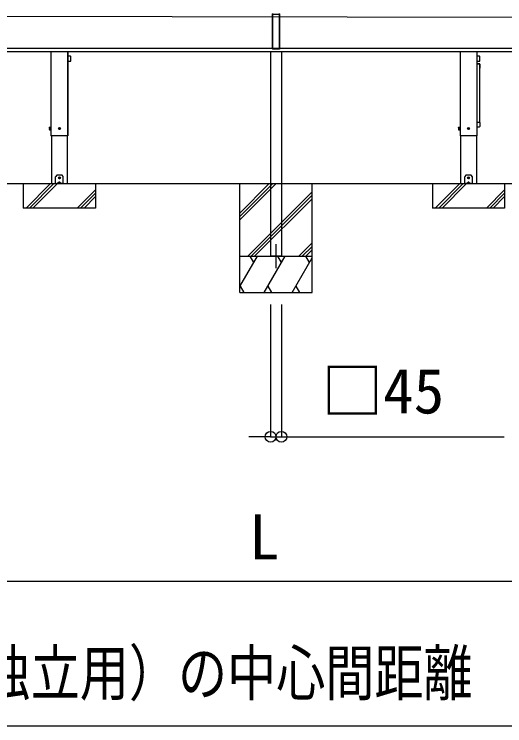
# Model space of a CAD drawing. Units: millimetres, scale not verified. Extents: x -13125 to 13125, y -19500 to 19405.
# Drawn here: x -4394 to -2356, y -1300 to 1655 of the extents above; entities that cross this region are included whole.
import ezdxf
from ezdxf.enums import TextEntityAlignment as Align

# ---------------------------------------------------------------- set-up
doc = ezdxf.new("R2010")
doc.units = ezdxf.units.MM
doc.header["$LTSCALE"] = 100
for name, color, linetype in [('0-3_YKK_12', 2, 'Continuous'), ('0-4_YKK_A1', 4, 'Continuous'), ('0-5_YKK_D', 6, 'Continuous')]:
    doc.layers.add(name, color=color, linetype=linetype)
doc.styles.add('ＭＳ ゴシック', font='')
doc.styles.get('ＭＳ ゴシック').set_extended_font_data('MS Gothic')

msp = doc.modelspace()

# ---------------------------------------------------------------- linework, layer by layer
at = {"layer": '0-3_YKK_12'}
msp.add_line((-3306.4, 699.9), (-3306.4, 599.9), dxfattribs=at)
at = {"layer": '0-4_YKK_A1'}
for p, q in [((-3321.4, 1654), (-3321.4, 1656.4)), ((-3320.4, 1657.2), (-3320.4, 1654.7)), ((-3292.4, 1654.7), (-3292.4, 1657.2)), ((-3291.4, 1656.4), (-3291.4, 1654)), ((9992.4, 1619.2), (-6904.5, 1649.9)), ((-3321.4, 1513.9), (-3321.4, 1654)), ((-3291.4, 1654), (-3292.4, 1654)), ((-3292.4, 1513.9), (-3292.4, 1654)), ((-3291.4, 1654), (-3291.4, 1513.9)), ((-3321.4, 1512.9), (-5990.4, 1512.9)), ((-3321.4, 1511.4), (-3321.4, 1513.9)), ((-3321.4, 1513.9), (-3320.4, 1513.9)), ((-3320.4, 1513.9), (-3292.4, 1513.9)), ((-3320.4, 1513.2), (-3320.4, 1513.9)), ((-3292.4, 1513.2), (-3320.4, 1513.2)), ((-3320.4, 1513.2), (-3320.4, 1510.7)), ((-3320.4, 1510.7), (-3292.4, 1510.7)), ((-3320.4, 1510.7), (-3320.4, 1510.4)), ((-3292.4, 1510.4), (-3320.4, 1510.4)), ((-3292.4, 1513.9), (-3291.4, 1513.9)), ((-3292.4, 1513.2), (-3292.4, 1513.9)), ((-3292.4, 1510.7), (-3292.4, 1513.2)), ((-3292.4, 1510.7), (-3292.4, 1510.4)), ((-3291.4, 1513.9), (-3291.4, 1511.4)), ((-622.4, 1512.9), (-3291.4, 1512.9)), ((-5088.9, 1499.9), (-1523.9, 1499.9)), ((-4241.5, 1499.9), (-4241.5, 1149.9)), ((-4241.4, 1499.9), (-4241.4, 1149.9)), ((-4171.4, 1499.9), (-4171.4, 1149.9)), ((-4171.4, 1149.9), (-4171.4, 1499.9)), ((-4160.2, 1480.1), (-4170.6, 1480.1)), ((-4159.2, 1460.7), (-4159.2, 1479.1)), ((-2541.5, 1499.9), (-2541.5, 1149.9)), ((-2541.4, 1499.9), (-2541.4, 1149.9)), ((-2471.4, 1499.9), (-2471.4, 1149.9)), ((-2471.4, 1499.9), (-2471.4, 1149.9)), ((-2460.2, 1480.1), (-2470.6, 1480.1)), ((-2459.2, 1460.7), (-2459.2, 1479.1)), ((-4170.6, 1459.7), (-4160.2, 1459.7)), ((-2470.6, 1459.7), (-2460.2, 1459.7)), ((-2460.2, 1448.6), (-2470.6, 1448.6)), ((-2460.2, 1448.4), (-2470.6, 1448.4)), ((-2460.4, 1448), (-2470.4, 1448)), ((-2459.4, 1206.4), (-2459.4, 1447.1)), ((-2459.2, 1447.6), (-2459.2, 1430.5)), ((-4248.2, 1184.9), (-4247.8, 1185.7)), ((-4248.2, 1184.9), (-4248.2, 1174.9)), ((-4247.8, 1185.7), (-4244.2, 1185.7)), ((-4247.8, 1182.8), (-4244.2, 1182.8)), ((-4244.2, 1185.7), (-4244.2, 1174.2)), ((-4243, 1186.2), (-4241.4, 1186.2)), ((-4206.9, 1182.2), (-4207, 1181.1)), ((-4205.9, 1182.2), (-4205.9, 1181.1)), ((-2548.2, 1184.9), (-2547.8, 1185.7)), ((-2548.2, 1184.9), (-2548.2, 1174.9)), ((-2547.8, 1185.7), (-2544.2, 1185.7)), ((-2547.8, 1182.8), (-2544.2, 1182.8)), ((-2544.2, 1185.7), (-2544.2, 1174.2)), ((-2543, 1186.2), (-2541.4, 1186.2)), ((-2506.9, 1182.2), (-2507, 1181.1)), ((-2505.9, 1182.2), (-2505.9, 1181.1)), ((-2470.6, 1206.7), (-2460.2, 1206.7)), ((-2470.6, 1187.7), (-2460.2, 1187.7)), ((-2459.2, 1205.8), (-2459.2, 1205.7)), ((-2459.2, 1205.7), (-2459.2, 1205.1)), ((-2459.2, 1205.1), (-2459.2, 1202.6)), ((-2459.2, 1202.6), (-2459.2, 1190.9)), ((-4248.2, 1174.9), (-4247.8, 1174.2)), ((-4247.8, 1177.1), (-4244.2, 1177.1)), ((-4247.8, 1174.2), (-4244.2, 1174.2)), ((-4208.7, 1180.4), (-4207.6, 1180.5)), ((-4208.7, 1179.4), (-4207.6, 1179.4)), ((-4207.6, 1180.5), (-4207.1, 1180.6)), ((-4207.6, 1179.4), (-4207.1, 1179.3)), ((-4207, 1181.1), (-4207.1, 1180.6)), ((-4207, 1178.8), (-4207.1, 1179.3)), ((-4206.9, 1177.7), (-4207, 1178.8)), ((-4205.9, 1181.1), (-4205.8, 1180.6)), ((-4205.9, 1178.8), (-4205.8, 1179.3)), ((-4205.9, 1177.7), (-4205.9, 1178.8)), ((-4205.3, 1180.5), (-4205.8, 1180.6)), ((-4205.3, 1179.4), (-4205.8, 1179.3)), ((-4204.2, 1180.4), (-4205.3, 1180.5)), ((-4204.2, 1179.4), (-4205.3, 1179.4)), ((-2548.2, 1174.9), (-2547.8, 1174.2)), ((-2547.8, 1177.1), (-2544.2, 1177.1)), ((-2547.8, 1174.2), (-2544.2, 1174.2)), ((-2508.7, 1180.4), (-2507.6, 1180.5)), ((-2508.7, 1179.4), (-2507.6, 1179.4)), ((-2507.6, 1180.5), (-2507.1, 1180.6)), ((-2507.6, 1179.4), (-2507.1, 1179.3)), ((-2507, 1181.1), (-2507.1, 1180.6)), ((-2507, 1178.8), (-2507.1, 1179.3)), ((-2506.9, 1177.7), (-2507, 1178.8)), ((-2505.9, 1181.1), (-2505.8, 1180.6)), ((-2505.9, 1178.8), (-2505.8, 1179.3)), ((-2505.9, 1177.7), (-2505.9, 1178.8)), ((-2505.3, 1180.5), (-2505.8, 1180.6)), ((-2505.3, 1179.4), (-2505.8, 1179.3)), ((-2504.2, 1180.4), (-2505.3, 1180.5)), ((-2504.2, 1179.4), (-2505.3, 1179.4)), ((-4171.4, 1149.9), (-4241.5, 1149.9)), ((-4239.1, 1149.9), (-4239.1, 949.9)), ((-4173.8, 1149.9), (-4173.8, 949.9)), ((-2471.4, 1149.9), (-2541.5, 1149.9)), ((-2539.1, 1149.9), (-2539.1, 949.9)), ((-2473.8, 1149.9), (-2473.8, 949.9)), ((-4222.4, 952.9), (-4222.4, 980.1)), ((-4217.4, 985.9), (-4221.8, 981.5)), ((-4195.4, 985.9), (-4217.4, 985.9)), ((-4208.7, 975.4), (-4207.6, 975.5)), ((-4207.6, 975.5), (-4207.1, 975.6)), ((-4207, 976.1), (-4207.1, 975.6)), ((-4206.9, 977.2), (-4207, 976.1)), ((-4205.9, 977.2), (-4205.9, 976.1)), ((-4205.9, 976.1), (-4205.8, 975.6)), ((-4205.3, 975.5), (-4205.8, 975.6)), ((-4204.2, 975.4), (-4205.3, 975.5)), ((-4191, 981.5), (-4195.4, 985.9)), ((-4190.4, 952.9), (-4190.4, 980.1)), ((-2522.4, 952.9), (-2522.4, 980.1)), ((-2517.4, 985.9), (-2521.8, 981.5)), ((-2495.4, 985.9), (-2517.4, 985.9)), ((-2508.7, 975.4), (-2507.6, 975.5)), ((-2507.6, 975.5), (-2507.1, 975.6)), ((-2507, 976.1), (-2507.1, 975.6)), ((-2506.9, 977.2), (-2507, 976.1)), ((-2505.9, 977.2), (-2505.9, 976.1)), ((-2505.9, 976.1), (-2505.8, 975.6)), ((-2505.3, 975.5), (-2505.8, 975.6)), ((-2504.2, 975.4), (-2505.3, 975.5)), ((-2491, 981.5), (-2495.4, 985.9)), ((-2490.4, 952.9), (-2490.4, 980.1)), ((-470.8, 949.9), (-6904.5, 949.9)), ((-4356.4, 949.9), (-4356.4, 849.9)), ((-4344.4, 849.9), (-4244.4, 949.9)), ((-4330.2, 849.9), (-4230.2, 949.9)), ((-4316.1, 849.9), (-4216.1, 949.9)), ((-4173.8, 949.9), (-4239.1, 949.9)), ((-4222.4, 952.4), (-4222.4, 952.9)), ((-4222.4, 949.9), (-4222.4, 952.4)), ((-4222.4, 952.4), (-4221.8, 952.4)), ((-4221.8, 949.9), (-4222.4, 949.9)), ((-4221.8, 952.4), (-4217.4, 952.4)), ((-4195.4, 952.4), (-4217.4, 952.4)), ((-4195.4, 949.9), (-4217.4, 949.9)), ((-4207.9, 957.4), (-4212.3, 952.9)), ((-4210.4, 953.4), (-4210.4, 952.9)), ((-4210.4, 952.9), (-4202.4, 952.9)), ((-4209.9, 952.4), (-4202.9, 952.4)), ((-4208.7, 974.4), (-4207.6, 974.4)), ((-4207.6, 974.4), (-4207.1, 974.3)), ((-4207, 973.8), (-4207.1, 974.3)), ((-4206.9, 972.7), (-4207, 973.8)), ((-4205.9, 973.8), (-4205.8, 974.3)), ((-4205.9, 972.7), (-4205.9, 973.8)), ((-4205.3, 974.4), (-4205.8, 974.3)), ((-4204.2, 974.4), (-4205.3, 974.4)), ((-4200.5, 952.9), (-4205, 957.4)), ((-4202.4, 953.4), (-4202.4, 952.9)), ((-4195.4, 949.9), (-4195.4, 952.4)), ((-4195.4, 952.4), (-4191, 952.4)), ((-4191, 949.9), (-4195.4, 949.9)), ((-4191, 952.4), (-4190.4, 952.4)), ((-4190.4, 952.9), (-4190.4, 952.4)), ((-3456.4, 649.9), (-3456.4, 949.9)), ((-3456.4, 829.2), (-3335.6, 949.9)), ((-3456.4, 815), (-3321.5, 949.9)), ((-3456.4, 800.9), (-3307.4, 949.9)), ((-3156.4, 649.9), (-3156.4, 949.9)), ((-2656.4, 949.9), (-2656.4, 849.9)), ((-2644.4, 849.9), (-2544.4, 949.9)), ((-2630.2, 849.9), (-2530.2, 949.9)), ((-2616.1, 849.9), (-2516.1, 949.9)), ((-2473.8, 949.9), (-2539.1, 949.9)), ((-2522.4, 952.4), (-2522.4, 952.9)), ((-2522.4, 949.9), (-2522.4, 952.4)), ((-2522.4, 952.4), (-2521.8, 952.4)), ((-2521.8, 949.9), (-2522.4, 949.9)), ((-2521.8, 952.4), (-2517.4, 952.4)), ((-2495.4, 952.4), (-2517.4, 952.4)), ((-2495.4, 949.9), (-2517.4, 949.9)), ((-2507.9, 957.4), (-2512.3, 952.9)), ((-2510.4, 953.4), (-2510.4, 952.9)), ((-2510.4, 952.9), (-2502.4, 952.9)), ((-2509.9, 952.4), (-2502.9, 952.4)), ((-2508.7, 974.4), (-2507.6, 974.4)), ((-2507.6, 974.4), (-2507.1, 974.3)), ((-2507, 973.8), (-2507.1, 974.3)), ((-2506.9, 972.7), (-2507, 973.8)), ((-2505.9, 973.8), (-2505.8, 974.3)), ((-2505.9, 972.7), (-2505.9, 973.8)), ((-2505.3, 974.4), (-2505.8, 974.3)), ((-2504.2, 974.4), (-2505.3, 974.4)), ((-2500.5, 952.9), (-2505, 957.4)), ((-2502.4, 953.4), (-2502.4, 952.9)), ((-2495.4, 949.9), (-2495.4, 952.4)), ((-2495.4, 952.4), (-2491, 952.4)), ((-2491, 949.9), (-2495.4, 949.9)), ((-2491, 952.4), (-2490.4, 952.4)), ((-2490.4, 952.9), (-2490.4, 952.4)), ((-4132.2, 849.9), (-4056.4, 925.7)), ((-3423.5, 649.9), (-3156.4, 917)), ((-2432.2, 849.9), (-2356.4, 925.7)), ((-4118.1, 849.9), (-4056.4, 911.6)), ((-4104, 849.9), (-4056.4, 897.5)), ((-3409.4, 649.9), (-3156.4, 902.9)), ((-3395.2, 649.9), (-3156.4, 888.7)), ((-2418.1, 849.9), (-2356.4, 911.6)), ((-2404, 849.9), (-2356.4, 897.5)), ((-3211.4, 649.9), (-3156.4, 704.9)), ((-3197.2, 649.9), (-3156.4, 690.8)), ((-3183.1, 649.9), (-3156.4, 676.6)), ((-3456.4, 649.9), (-3156.4, 649.9)), ((-3456.4, 649.9), (-3156.4, 649.9)), ((-3456.4, 499.9), (-3456.4, 649.9)), ((-3456.4, 524.1), (-3383.8, 649.9)), ((-3398.8, 624), (-3413.8, 649.9)), ((-3354.9, 499.9), (-3268.3, 649.9)), ((-3283.9, 649.9), (-3328.9, 649.9)), ((-3283.3, 624), (-3298.3, 649.9)), ((-3239.4, 499.9), (-3156.4, 643.7)), ((-3167.8, 624), (-3182.8, 649.9)), ((-3156.4, 499.9), (-3156.4, 649.9)), ((-3455.4, 525.9), (-3440.4, 499.9)), ((-3339.9, 525.9), (-3324.9, 499.9)), ((-3224.4, 525.9), (-3209.4, 499.9)), ((-3456.4, 499.9), (-3156.4, 499.9))]:
    msp.add_line(p, q, dxfattribs=at)
for points in [[(-3320.4, 1654.7), (-3320.4, 1654), (-3321.4, 1654)], [(-3320.4, 1654.7), (-3292.4, 1654.7), (-3292.4, 1654), (-3320.4, 1654), (-3320.4, 1513.9)], [(-3328.9, 1499.9), (-3328.9, 949.9), (-3328.9, 649.9)], [(-3283.9, 1499.9), (-3283.9, 949.9), (-3283.9, 649.9)], [(-4241.4, 1173.7), (-4243, 1173.7), (-4243, 1186.2)], [(-2541.4, 1173.7), (-2543, 1173.7), (-2543, 1186.2)], [(-2459.2, 1190.9), (-2459.2, 1188.9), (-2459.2, 1188.7)], [(-4056.4, 949.9), (-4056.4, 849.9), (-4356.4, 849.9)], [(-4217.4, 952.4), (-4217.4, 949.9), (-4221.8, 949.9)], [(-4190.4, 952.4), (-4190.4, 949.9), (-4191, 949.9)], [(-2356.4, 949.9), (-2356.4, 849.9), (-2656.4, 849.9)], [(-2517.4, 952.4), (-2517.4, 949.9), (-2521.8, 949.9)], [(-2490.4, 952.4), (-2490.4, 949.9), (-2491, 949.9)]]:
    msp.add_lwpolyline(points, dxfattribs=at)
for points in [[(-4244.2, 1185.7), (-4243, 1185.7), (-4243, 1174.2), (-4244.2, 1174.2)], [(-2544.2, 1185.7), (-2543, 1185.7), (-2543, 1174.2), (-2544.2, 1174.2)]]:
    msp.add_lwpolyline(points, close=True, dxfattribs=at)
for centre, radius in [((-4206.4, 1179.9), 4), ((-2506.4, 1179.9), 4), ((-4204.3, 1177.8), 0.3), ((-2504.3, 1177.8), 0.3), ((-4206.4, 974.9), 4), ((-2506.4, 974.9), 4), ((-4204.3, 972.8), 0.3), ((-2504.3, 972.8), 0.3)]:
    msp.add_circle(centre, radius, dxfattribs=at)
for centre, radius, start, end in [((-3320.6, 1653.9), 0.89, 81.9505, 168.5782), ((-3292.3, 1653.9), 0.89, 11.4217, 98.0495), ((-3320.6, 1514), 0.89, 191.4218, 278.0495), ((-3320.6, 1511.6), 0.89, 191.4218, 278.0495), ((-3320.4, 1511.4), 1, 180, 270), ((-3292.3, 1514), 0.89, 261.9505, 348.5783), ((-3292.4, 1511.4), 1, 270, 0), ((-3292.3, 1511.6), 0.89, 261.9505, 348.5783), ((-4170.6, 1479.1), 1, 90, 136.0713), ((-4160.2, 1479.1), 1, 0, 90), ((-2470.6, 1479.1), 1, 90, 136.0713), ((-2460.2, 1479.1), 1, 0, 90), ((-4170.6, 1460.7), 1, 223.9287, 270), ((-4160.2, 1460.7), 1, 270, 0), ((-2470.5, 1447), 0.96, 87.7968, 156.3964), ((-2470.6, 1460.7), 1, 223.9287, 270), ((-2470.6, 1447.6), 1, 90, 136.0713), ((-2470.6, 1447.3), 1.03, 89.3323, 133.6775), ((-2460.4, 1447), 0.96, 2.3873, 92.2032), ((-2460.2, 1460.7), 1, 270, 0), ((-2460.2, 1447.6), 1, 0, 90), ((-2460.2, 1447.4), 0.96, 2.3873, 92.2032), ((-2460.1, 1430.5), 0.88, 320.6187, 359.6649), ((-4245.7, 1184.3), 2.56, 145.6171, 214.3829), ((-4238.7, 1179.9), 9.55, 162.4128, 197.5872), ((-4206.4, 1179.9), 2.3, 77.4441, 102.5559), ((-2545.7, 1184.3), 2.56, 145.6171, 214.3829), ((-2538.7, 1179.9), 9.55, 162.4128, 197.5872), ((-2506.4, 1179.9), 2.3, 77.4441, 102.5559), ((-2470.7, 1205.8), 0.96, 87.7968, 135.1392), ((-2470.6, 1188.7), 1, 223.9287, 270), ((-2460.2, 1205.8), 0.96, 2.3873, 92.2032), ((-2460.2, 1188.7), 1, 270, 0), ((-4245.7, 1175.6), 2.56, 145.6171, 214.3829), ((-4206.4, 1179.9), 2.3, 167.4441, 192.5559), ((-4206.4, 1179.9), 2.3, 257.4441, 282.5559), ((-4206.4, 1179.9), 2.3, 347.4441, 12.5559), ((-2545.7, 1175.6), 2.56, 145.6171, 214.3829), ((-2506.4, 1179.9), 2.3, 167.4441, 192.5559), ((-2506.4, 1179.9), 2.3, 257.4441, 282.5559), ((-2506.4, 1179.9), 2.3, 347.4441, 12.5559), ((-4220.4, 980.1), 2, 135, 180), ((-4206.4, 974.9), 2.3, 167.4441, 192.5559), ((-4206.4, 974.9), 2.3, 77.4441, 102.5559), ((-4206.4, 974.9), 2.3, 347.4441, 12.5559), ((-4192.4, 980.1), 2, 0, 45), ((-2520.4, 980.1), 2, 135, 180), ((-2506.4, 974.9), 2.3, 167.4441, 192.5559), ((-2506.4, 974.9), 2.3, 77.4441, 102.5559), ((-2506.4, 974.9), 2.3, 347.4441, 12.5559), ((-2492.4, 980.1), 2, 0, 45), ((-4209.4, 953.4), 1, 126.0319, 180), ((-4209.9, 952.9), 0.5, 180, 270), ((-4206.4, 949.2), 6.1, 53.9681, 126.0319), ((-4206.4, 974.9), 2.3, 257.4441, 282.5559), ((-4202.9, 952.9), 0.5, 270, 0), ((-4203.4, 953.4), 1, 0, 53.9681), ((-2509.4, 953.4), 1, 126.0319, 180), ((-2509.9, 952.9), 0.5, 180, 270), ((-2506.4, 949.2), 6.1, 53.9681, 126.0319), ((-2506.4, 974.9), 2.3, 257.4441, 282.5559), ((-2502.9, 952.9), 0.5, 270, 0), ((-2503.4, 953.4), 1, 0, 53.9681)]:
    msp.add_arc(centre, radius, start, end, dxfattribs=at)
for centre, major_axis, ratio, start_param, end_param in [((-4211.8, 952.9), (0.688, 0.425), 0.381966, 2.124371, 3.695167), ((-4206.4, 954.5), (0, -3.54), 0.707107, 2.526113, 3.757072), ((-4201, 952.9), (0.688, -0.425), 0.381966, 5.729611, 7.300407), ((-2511.8, 952.9), (0.688, 0.425), 0.381966, 2.124371, 3.695167), ((-2506.4, 954.5), (0, -3.54), 0.707107, 2.526113, 3.757072), ((-2501, 952.9), (0.688, -0.425), 0.381966, 5.729611, 7.300407)]:
    msp.add_ellipse(centre, major_axis=major_axis, ratio=ratio, start_param=start_param, end_param=end_param, dxfattribs=at)
at = {"layer": '0-5_YKK_D'}
for p, q in [((-3328.9, 448.9), (-3328.9, -101.1)), ((-3283.9, 448.9), (-3283.9, -101.1)), ((-3328.9, -100.1), (-3418.9, -100.1)), ((-3328.9, -100.1), (-3283.9, -100.1)), ((-3283.9, -100.1), (-2358.8, -100.1)), ((-4976.4, -700.1), (-1636.4, -700.1)), ((-5153.9, -1300.1), (-1458.9, -1300.1))]:
    msp.add_line(p, q, dxfattribs=at)
for centre in [(-3328.9, -100.1), (-3283.9, -100.1)]:
    msp.add_circle(centre, 22.5, dxfattribs=at)

# ---------------------------------------------------------------- texts
at = {"layer": '0-5_YKK_D', "style": 'ＭＳ ゴシック'}
for s, p in [('□45', (-3116.7, -59.3)), ('L', (-3418.7, -665.1))]:
    msp.add_text(s, height=187, dxfattribs=at).set_placement(p, align=Align.BOTTOM_LEFT)
at = {"layer": '0-5_YKK_D', "style": 'ＭＳ ゴシック', "width": 0.8}
msp.add_text('柱（独立用）の中心間距離', height=187, dxfattribs=at).set_placement((-4937.9, -1230.3), align=Align.BOTTOM_LEFT)

doc.saveas('drawing.dxf')
